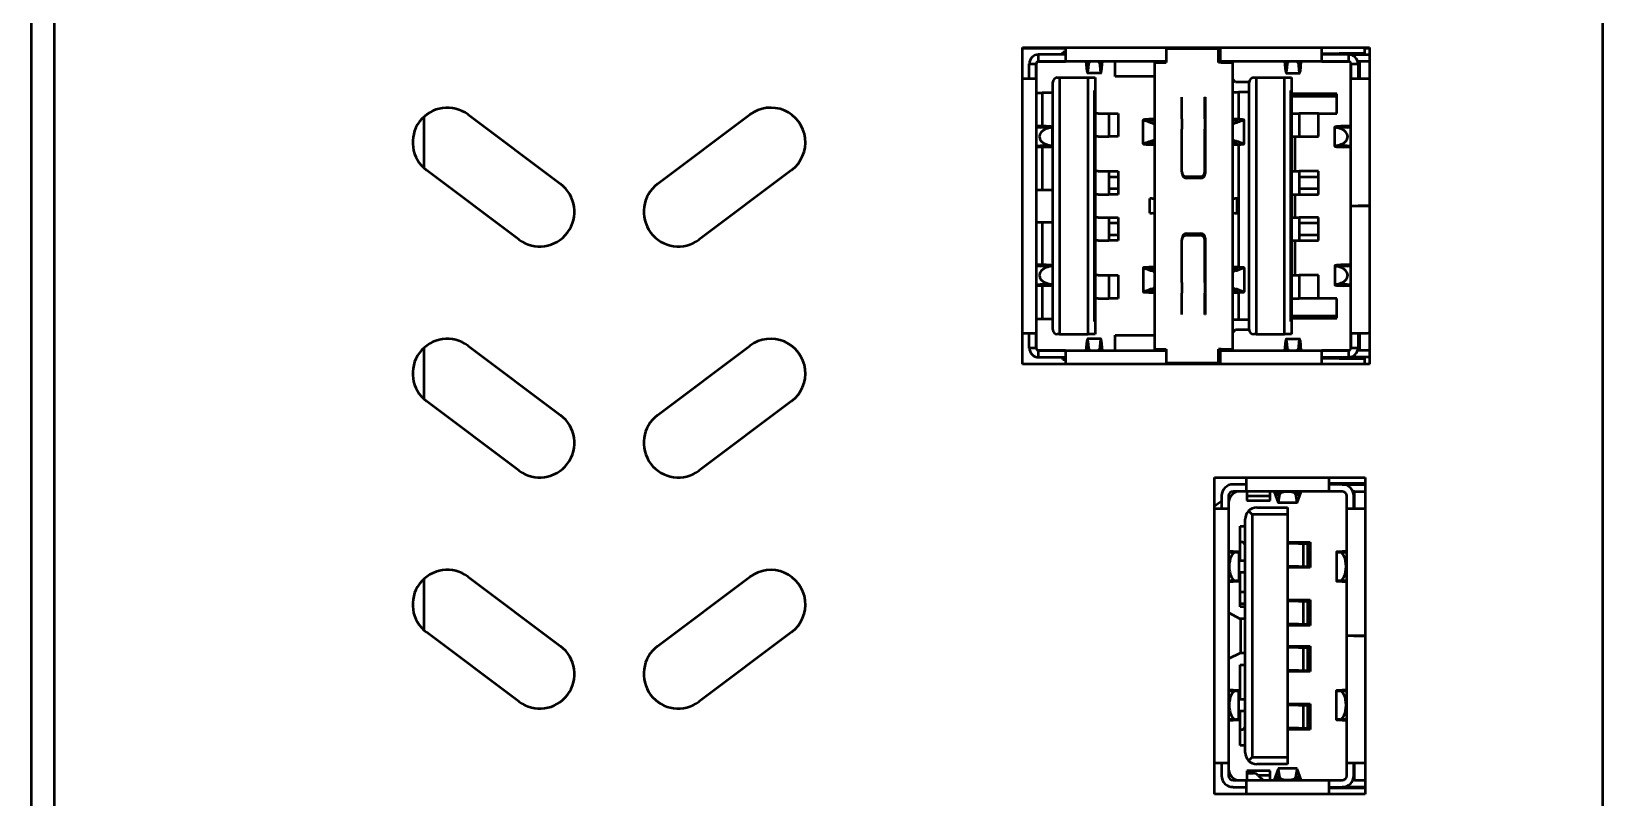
# Model space of a CAD drawing. Header units: millimetres. Extents: x 2117 to 4352, y 853 to 2102.
# Drawn here: x 2571.3 to 2639.3, y 1841.5 to 1874.7 of the extents above; entities that cross this region are included whole.
import ezdxf

# ---------------------------------------------------------------- set-up
doc = ezdxf.new("R2010")
doc.units = ezdxf.units.MM
doc.header["$LTSCALE"] = 1.8
doc.layers.add('외형선(ISO)', color=7, linetype='Continuous', lineweight=50)

msp = doc.modelspace()

# ---------------------------------------------------------------- linework, layer by layer
at = {"layer": '외형선(ISO)'}
for p, q in [((2572.263, 1801.375), (2572.263, 1943.075)), ((2639.263, 1942.075), (2639.263, 1799.875)), ((2571.263, 1829.575), (2571.263, 1912.075)), ((2614.153, 1873.975), (2629.173, 1873.975)), ((2614.153, 1860.275), (2614.153, 1873.975)), ((2614.153, 1873.953), (2616.013, 1873.953)), ((2614.853, 1873.685), (2616.013, 1873.685)), ((2614.853, 1873.376), (2614.853, 1873.685)), ((2616.013, 1873.775), (2615.903, 1873.775)), ((2615.903, 1873.685), (2615.903, 1873.775)), ((2616.013, 1873.975), (2616.013, 1873.685)), ((2616.013, 1873.685), (2616.013, 1873.376)), ((2620.373, 1873.917), (2620.373, 1873.627)), ((2620.373, 1873.627), (2620.373, 1873.327)), ((2620.413, 1873.917), (2620.413, 1873.975)), ((2620.413, 1873.953), (2622.713, 1873.953)), ((2620.413, 1873.937), (2622.633, 1873.937)), ((2622.633, 1873.627), (2622.633, 1873.937)), ((2622.713, 1873.725), (2622.633, 1873.725)), ((2622.633, 1873.685), (2622.713, 1873.685)), ((2622.633, 1873.327), (2622.633, 1873.627)), ((2622.713, 1873.975), (2622.713, 1873.685)), ((2622.713, 1873.685), (2622.713, 1873.376)), ((2627.113, 1873.685), (2627.113, 1873.975)), ((2627.113, 1873.725), (2627.869, 1873.725)), ((2627.113, 1873.376), (2627.113, 1873.685)), ((2627.113, 1873.685), (2628.273, 1873.685)), ((2627.852, 1873.725), (2627.892, 1873.685)), ((2628.011, 1873.725), (2627.869, 1873.725)), ((2628.894, 1873.725), (2628.011, 1873.725)), ((2628.273, 1873.685), (2628.273, 1873.376)), ((2628.273, 1873.675), (2629.173, 1873.675)), ((2628.952, 1873.725), (2628.894, 1873.725)), ((2628.952, 1873.975), (2628.952, 1873.725)), ((2628.952, 1873.953), (2629.173, 1873.953)), ((2628.952, 1873.715), (2628.952, 1873.725)), ((2628.952, 1873.715), (2628.952, 1873.675)), ((2629.173, 1873.975), (2629.173, 1860.275)), ((2614.443, 1873.275), (2614.753, 1873.275)), ((2614.443, 1872.625), (2614.443, 1873.275)), ((2614.753, 1873.275), (2614.753, 1860.975)), ((2614.753, 1872.625), (2614.753, 1873.275)), ((2614.753, 1873.275), (2614.753, 1873.275)), ((2614.853, 1873.376), (2616.013, 1873.376)), ((2614.853, 1873.375), (2614.853, 1873.376)), ((2620.373, 1873.375), (2614.853, 1873.375)), ((2616.958, 1872.944), (2616.916, 1873.374)), ((2616.965, 1873.21), (2616.949, 1873.375)), ((2617.553, 1872.875), (2616.973, 1872.875)), ((2616.993, 1873.375), (2616.981, 1873.226)), ((2617.012, 1873.26), (2616.99, 1872.976)), ((2617.536, 1872.976), (2617.514, 1873.26)), ((2617.545, 1873.226), (2617.533, 1873.375)), ((2617.577, 1873.375), (2617.561, 1873.21)), ((2617.61, 1873.374), (2617.568, 1872.944)), ((2618.173, 1872.724), (2618.173, 1873.375)), ((2619.873, 1872.724), (2618.173, 1872.724)), ((2619.873, 1873.327), (2620.373, 1873.327)), ((2619.873, 1873.327), (2619.873, 1860.927)), ((2622.633, 1873.376), (2622.713, 1873.376)), ((2628.273, 1873.375), (2622.633, 1873.375)), ((2622.753, 1873.327), (2622.633, 1873.327)), ((2622.753, 1873.327), (2623.253, 1873.327)), ((2623.173, 1873.327), (2623.173, 1873.375)), ((2623.253, 1873.327), (2623.253, 1860.927)), ((2625.558, 1872.944), (2625.516, 1873.374)), ((2625.565, 1873.21), (2625.549, 1873.375)), ((2625.573, 1872.875), (2626.153, 1872.875)), ((2625.593, 1873.375), (2625.581, 1873.226)), ((2625.612, 1873.26), (2625.59, 1872.976)), ((2626.136, 1872.976), (2626.114, 1873.26)), ((2626.145, 1873.226), (2626.133, 1873.375)), ((2626.177, 1873.375), (2626.161, 1873.21)), ((2626.21, 1873.374), (2626.168, 1872.944)), ((2627.113, 1873.376), (2628.273, 1873.376)), ((2628.273, 1873.375), (2628.273, 1873.376)), ((2628.373, 1873.275), (2628.373, 1872.625)), ((2628.373, 1873.275), (2628.373, 1873.275)), ((2628.373, 1867.126), (2628.373, 1873.275)), ((2628.373, 1873.275), (2628.683, 1873.275)), ((2628.753, 1873.375), (2628.66, 1873.375)), ((2628.683, 1873.275), (2628.683, 1872.625)), ((2629.173, 1873.375), (2628.753, 1873.375)), ((2628.753, 1872.625), (2628.753, 1873.375)), ((2614.443, 1872.625), (2614.153, 1872.625)), ((2614.753, 1872.625), (2614.443, 1872.625)), ((2615.463, 1861.775), (2615.463, 1872.475)), ((2615.663, 1872.675), (2615.763, 1872.675)), ((2615.763, 1872.675), (2615.763, 1861.575)), ((2615.763, 1872.675), (2617.003, 1872.675)), ((2617.003, 1872.675), (2617.303, 1872.675)), ((2617.003, 1861.575), (2617.003, 1872.675)), ((2617.253, 1872.125), (2617.253, 1862.125)), ((2617.303, 1872.125), (2617.253, 1872.125)), ((2617.303, 1872.675), (2617.303, 1872.125)), ((2617.303, 1872.125), (2617.303, 1862.125)), ((2623.379, 1872.475), (2623.253, 1872.627)), ((2623.253, 1872.05), (2623.503, 1872.05)), ((2623.963, 1872.475), (2623.379, 1872.475)), ((2623.503, 1872.05), (2623.503, 1870.872)), ((2623.963, 1872.05), (2623.503, 1872.05)), ((2623.963, 1861.775), (2623.963, 1872.475)), ((2624.163, 1872.675), (2624.263, 1872.675)), ((2624.263, 1872.675), (2624.263, 1861.575)), ((2624.263, 1872.675), (2625.503, 1872.675)), ((2625.503, 1872.675), (2625.803, 1872.675)), ((2625.503, 1861.575), (2625.503, 1872.675)), ((2625.803, 1872.125), (2625.753, 1872.125)), ((2625.753, 1872.125), (2625.753, 1862.125)), ((2625.803, 1872.675), (2625.803, 1872.125)), ((2625.803, 1872.125), (2625.803, 1862.125)), ((2628.683, 1872.625), (2628.373, 1872.625)), ((2629.073, 1872.625), (2628.683, 1872.625)), ((2614.753, 1872.025), (2615.003, 1872.025)), ((2615.003, 1872.025), (2615.003, 1870.577)), ((2615.463, 1872.025), (2615.003, 1872.025)), ((2621.053, 1871.599), (2621.053, 1871.827)), ((2621.053, 1870.897), (2621.053, 1871.599)), ((2622.053, 1871.827), (2622.063, 1871.827)), ((2622.053, 1871.599), (2622.053, 1871.827)), ((2622.063, 1871.674), (2622.053, 1871.674)), ((2622.053, 1870.897), (2622.053, 1871.599)), ((2622.063, 1871.827), (2622.063, 1868.527)), ((2627.763, 1871.975), (2625.803, 1871.975)), ((2625.803, 1871.875), (2627.763, 1871.875)), ((2626.763, 1871.975), (2626.763, 1871.875)), ((2627.763, 1871.125), (2627.763, 1871.975)), ((2588.263, 1868.757), (2588.263, 1870.993)), ((2590.163, 1871.075), (2594.163, 1868.075)), ((2598.363, 1868.075), (2602.363, 1871.075)), ((2617.435, 1871.125), (2617.303, 1871.125)), ((2617.435, 1871.125), (2617.887, 1871.125)), ((2617.887, 1871.125), (2618.303, 1871.125)), ((2617.887, 1871.125), (2617.887, 1870.125)), ((2618.303, 1871.125), (2618.303, 1870.125)), ((2619.373, 1869.811), (2619.373, 1870.843)), ((2619.867, 1870.88), (2619.723, 1870.876)), ((2619.85, 1870.826), (2619.851, 1870.826)), ((2619.851, 1870.86), (2619.873, 1870.86)), ((2621.053, 1870.897), (2621.053, 1870.44)), ((2622.053, 1870.897), (2622.053, 1870.44)), ((2623.253, 1870.86), (2623.275, 1870.86)), ((2623.402, 1870.876), (2623.259, 1870.88)), ((2623.275, 1870.826), (2623.276, 1870.826)), ((2623.753, 1869.811), (2623.753, 1870.843)), ((2625.82, 1871.125), (2625.803, 1871.125)), ((2625.82, 1871.125), (2626.126, 1871.125)), ((2626.963, 1871.125), (2626.126, 1871.125)), ((2626.126, 1871.125), (2626.126, 1870.125)), ((2626.963, 1871.125), (2627.763, 1871.125)), ((2626.963, 1870.125), (2626.963, 1871.125)), ((2614.957, 1870.56), (2614.753, 1870.564)), ((2615.065, 1870.576), (2614.759, 1870.582)), ((2614.916, 1870.525), (2615.017, 1870.529)), ((2615.455, 1869.707), (2615.455, 1870.543)), ((2617.435, 1870.125), (2617.303, 1870.125)), ((2617.435, 1870.125), (2617.887, 1870.125)), ((2618.303, 1870.125), (2617.887, 1870.125)), ((2621.053, 1868.6), (2621.053, 1870.44)), ((2622.053, 1868.6), (2622.053, 1870.44)), ((2625.82, 1870.125), (2625.803, 1870.125)), ((2625.82, 1870.125), (2626.126, 1870.125)), ((2625.963, 1868.625), (2625.963, 1870.125)), ((2626.126, 1870.125), (2626.963, 1870.125)), ((2627.671, 1869.707), (2627.671, 1870.543)), ((2628.367, 1870.582), (2628.061, 1870.576)), ((2628.108, 1870.529), (2628.21, 1870.525)), ((2628.373, 1870.564), (2628.169, 1870.56)), ((2614.753, 1869.686), (2614.957, 1869.691)), ((2614.759, 1869.668), (2615.065, 1869.675)), ((2615.017, 1869.722), (2614.916, 1869.726)), ((2615.003, 1869.674), (2615.003, 1867.825)), ((2619.723, 1869.778), (2619.867, 1869.774)), ((2619.851, 1869.828), (2619.85, 1869.828)), ((2619.873, 1869.794), (2619.851, 1869.795)), ((2623.275, 1869.795), (2623.253, 1869.794)), ((2623.259, 1869.774), (2623.402, 1869.778)), ((2623.276, 1869.828), (2623.275, 1869.828)), ((2623.503, 1869.782), (2623.503, 1864.472)), ((2628.061, 1869.675), (2628.367, 1869.668)), ((2628.21, 1869.726), (2628.108, 1869.722)), ((2628.169, 1869.691), (2628.373, 1869.686)), ((2592.363, 1865.675), (2588.363, 1868.675)), ((2604.163, 1868.675), (2600.163, 1865.675)), ((2617.435, 1868.625), (2617.303, 1868.625)), ((2617.435, 1868.625), (2617.887, 1868.625)), ((2617.887, 1868.625), (2618.303, 1868.625)), ((2617.887, 1868.625), (2617.887, 1867.625)), ((2618.303, 1868.375), (2617.887, 1868.375)), ((2618.303, 1868.625), (2618.303, 1867.625)), ((2621.063, 1868.527), (2621.063, 1868.538)), ((2621.253, 1868.4), (2621.853, 1868.4)), ((2621.863, 1868.327), (2621.263, 1868.327)), ((2622.051, 1868.574), (2622.063, 1868.574)), ((2625.82, 1868.625), (2625.803, 1868.625)), ((2625.82, 1868.625), (2626.126, 1868.625)), ((2626.963, 1868.625), (2626.126, 1868.625)), ((2626.126, 1868.625), (2626.126, 1867.625)), ((2626.963, 1868.375), (2626.126, 1868.375)), ((2626.963, 1867.625), (2626.963, 1868.625)), ((2614.753, 1867.825), (2614.757, 1867.825)), ((2614.757, 1867.825), (2615.358, 1867.825)), ((2615.358, 1867.825), (2615.463, 1867.825)), ((2617.435, 1867.625), (2617.303, 1867.625)), ((2617.435, 1867.625), (2617.887, 1867.625)), ((2617.887, 1867.875), (2618.303, 1867.875)), ((2618.303, 1867.625), (2617.887, 1867.625)), ((2619.673, 1866.815), (2619.673, 1867.44)), ((2623.453, 1866.815), (2623.453, 1867.44)), ((2625.82, 1867.625), (2625.803, 1867.625)), ((2625.82, 1867.625), (2626.126, 1867.625)), ((2625.963, 1866.625), (2625.963, 1867.625)), ((2626.126, 1867.875), (2626.963, 1867.875)), ((2626.126, 1867.625), (2626.963, 1867.625)), ((2617.435, 1866.625), (2617.303, 1866.625)), ((2617.435, 1866.625), (2617.887, 1866.625)), ((2617.887, 1866.625), (2618.303, 1866.625)), ((2617.887, 1866.625), (2617.887, 1865.625)), ((2618.303, 1866.625), (2618.303, 1865.625)), ((2625.82, 1866.625), (2625.803, 1866.625)), ((2625.82, 1866.625), (2626.126, 1866.625)), ((2626.963, 1866.625), (2626.126, 1866.625)), ((2626.126, 1866.625), (2626.126, 1865.625)), ((2626.963, 1865.625), (2626.963, 1866.625)), ((2628.373, 1867.126), (2628.683, 1867.126)), ((2628.373, 1867.124), (2628.683, 1867.124)), ((2628.373, 1860.975), (2628.373, 1867.124)), ((2628.683, 1867.126), (2629.173, 1867.126)), ((2629.173, 1867.124), (2628.683, 1867.124)), ((2628.753, 1867.124), (2628.753, 1867.126)), ((2614.753, 1866.425), (2614.757, 1866.425)), ((2614.757, 1866.425), (2615.358, 1866.425)), ((2615.003, 1866.425), (2615.003, 1864.577)), ((2615.358, 1866.425), (2615.463, 1866.425)), ((2618.303, 1866.375), (2617.887, 1866.375)), ((2621.263, 1865.927), (2621.863, 1865.927)), ((2626.963, 1866.375), (2626.126, 1866.375)), ((2617.435, 1865.625), (2617.303, 1865.625)), ((2617.435, 1865.625), (2617.887, 1865.625)), ((2617.887, 1865.875), (2618.303, 1865.875)), ((2618.303, 1865.625), (2617.887, 1865.625)), ((2621.053, 1863.814), (2621.053, 1865.654)), ((2621.063, 1865.716), (2621.063, 1865.727)), ((2621.253, 1865.854), (2621.853, 1865.854)), ((2622.052, 1865.677), (2622.063, 1865.677)), ((2622.053, 1863.814), (2622.053, 1865.654)), ((2622.063, 1865.727), (2622.063, 1862.427)), ((2625.82, 1865.625), (2625.803, 1865.625)), ((2625.82, 1865.625), (2626.126, 1865.625)), ((2625.963, 1864.125), (2625.963, 1865.625)), ((2626.126, 1865.875), (2626.963, 1865.875)), ((2626.126, 1865.625), (2626.963, 1865.625)), ((2614.957, 1864.56), (2614.753, 1864.564)), ((2615.065, 1864.576), (2614.759, 1864.582)), ((2628.367, 1864.582), (2628.061, 1864.576)), ((2628.373, 1864.564), (2628.169, 1864.56)), ((2614.916, 1864.525), (2615.017, 1864.529)), ((2615.455, 1864.543), (2615.455, 1863.707)), ((2617.435, 1864.125), (2617.303, 1864.125)), ((2617.435, 1864.125), (2617.887, 1864.125)), ((2617.887, 1864.125), (2618.303, 1864.125)), ((2617.887, 1864.125), (2617.887, 1863.125)), ((2618.303, 1864.125), (2618.303, 1863.125)), ((2619.373, 1864.443), (2619.373, 1863.411)), ((2619.867, 1864.48), (2619.723, 1864.476)), ((2619.85, 1864.426), (2619.851, 1864.426)), ((2619.851, 1864.46), (2619.873, 1864.46)), ((2623.253, 1864.46), (2623.275, 1864.46)), ((2623.402, 1864.476), (2623.259, 1864.48)), ((2623.275, 1864.426), (2623.276, 1864.426)), ((2623.753, 1864.443), (2623.753, 1863.411)), ((2625.82, 1864.125), (2625.803, 1864.125)), ((2625.82, 1864.125), (2626.126, 1864.125)), ((2626.963, 1864.125), (2626.126, 1864.125)), ((2626.126, 1864.125), (2626.126, 1863.125)), ((2626.963, 1863.125), (2626.963, 1864.125)), ((2627.671, 1864.543), (2627.671, 1863.707)), ((2628.108, 1864.529), (2628.21, 1864.525)), ((2614.753, 1863.686), (2614.957, 1863.691)), ((2614.759, 1863.668), (2615.065, 1863.675)), ((2615.017, 1863.722), (2614.916, 1863.726)), ((2615.003, 1863.674), (2615.003, 1862.225)), ((2619.723, 1863.378), (2619.867, 1863.374)), ((2619.851, 1863.428), (2619.85, 1863.428)), ((2619.873, 1863.394), (2619.851, 1863.395)), ((2621.053, 1863.814), (2621.053, 1863.357)), ((2621.053, 1862.656), (2621.053, 1863.357)), ((2622.053, 1863.814), (2622.053, 1863.357)), ((2622.053, 1862.656), (2622.053, 1863.357)), ((2623.275, 1863.395), (2623.253, 1863.394)), ((2623.259, 1863.374), (2623.402, 1863.378)), ((2623.276, 1863.428), (2623.275, 1863.428)), ((2623.503, 1863.382), (2623.503, 1862.2)), ((2628.061, 1863.675), (2628.367, 1863.668)), ((2628.21, 1863.726), (2628.108, 1863.722)), ((2628.169, 1863.691), (2628.373, 1863.686)), ((2617.435, 1863.125), (2617.303, 1863.125)), ((2617.435, 1863.125), (2617.887, 1863.125)), ((2618.303, 1863.125), (2617.887, 1863.125)), ((2621.053, 1862.427), (2621.053, 1862.656)), ((2622.053, 1862.427), (2622.053, 1862.656)), ((2622.063, 1862.577), (2622.053, 1862.577)), ((2625.82, 1863.125), (2625.803, 1863.125)), ((2625.82, 1863.125), (2626.126, 1863.125)), ((2626.963, 1863.125), (2626.126, 1863.125)), ((2627.763, 1863.125), (2626.963, 1863.125)), ((2627.763, 1862.275), (2627.763, 1863.125)), ((2615.003, 1862.225), (2614.753, 1862.225)), ((2615.463, 1862.225), (2615.003, 1862.225)), ((2617.253, 1862.125), (2617.303, 1862.125)), ((2617.303, 1862.125), (2617.303, 1861.575)), ((2622.063, 1862.427), (2622.053, 1862.427)), ((2623.503, 1862.2), (2623.253, 1862.2)), ((2623.963, 1862.2), (2623.503, 1862.2)), ((2625.753, 1862.125), (2625.803, 1862.125)), ((2625.803, 1862.375), (2627.763, 1862.375)), ((2625.803, 1862.275), (2627.763, 1862.275)), ((2625.803, 1862.125), (2625.803, 1861.575)), ((2626.763, 1862.275), (2626.763, 1862.375)), ((2614.153, 1861.625), (2614.443, 1861.625)), ((2614.443, 1860.975), (2614.443, 1861.625)), ((2614.443, 1861.625), (2614.753, 1861.625)), ((2614.753, 1860.975), (2614.753, 1861.625)), ((2615.763, 1861.575), (2615.663, 1861.575)), ((2615.763, 1861.575), (2617.003, 1861.575)), ((2616.916, 1860.876), (2616.958, 1861.306)), ((2617.553, 1861.375), (2616.973, 1861.375)), ((2616.99, 1861.275), (2617.012, 1860.991)), ((2617.303, 1861.575), (2617.003, 1861.575)), ((2617.514, 1860.991), (2617.536, 1861.275)), ((2617.568, 1861.306), (2617.61, 1860.876)), ((2618.173, 1861.527), (2619.873, 1861.527)), ((2618.173, 1860.875), (2618.173, 1861.527)), ((2623.253, 1861.623), (2623.38, 1861.775)), ((2623.38, 1861.775), (2623.963, 1861.775)), ((2624.263, 1861.575), (2624.163, 1861.575)), ((2624.263, 1861.575), (2625.503, 1861.575)), ((2625.803, 1861.575), (2625.503, 1861.575)), ((2625.516, 1860.876), (2625.558, 1861.306)), ((2625.573, 1861.375), (2626.153, 1861.375)), ((2625.59, 1861.275), (2625.612, 1860.991)), ((2626.114, 1860.991), (2626.136, 1861.275)), ((2626.168, 1861.306), (2626.21, 1860.876)), ((2628.373, 1861.625), (2628.683, 1861.625)), ((2628.373, 1861.625), (2628.373, 1860.975)), ((2628.683, 1861.625), (2629.073, 1861.625)), ((2628.683, 1861.625), (2628.683, 1860.975)), ((2628.753, 1860.875), (2628.753, 1861.625)), ((2588.263, 1858.757), (2588.263, 1860.993)), ((2590.163, 1861.075), (2594.163, 1858.075)), ((2598.363, 1858.075), (2602.363, 1861.075)), ((2614.753, 1860.975), (2614.443, 1860.975)), ((2614.753, 1860.975), (2614.753, 1860.975)), ((2614.853, 1860.565), (2614.853, 1860.875)), ((2614.853, 1860.875), (2614.853, 1860.875)), ((2614.853, 1860.875), (2620.373, 1860.875)), ((2616.013, 1860.875), (2614.853, 1860.875)), ((2616.013, 1860.565), (2614.853, 1860.565)), ((2615.903, 1860.475), (2615.903, 1860.565)), ((2616.013, 1860.875), (2616.013, 1860.565)), ((2616.013, 1860.565), (2616.013, 1860.275)), ((2616.949, 1860.875), (2616.965, 1861.04)), ((2616.981, 1861.024), (2616.993, 1860.875)), ((2617.533, 1860.875), (2617.545, 1861.024)), ((2617.561, 1861.04), (2617.577, 1860.875)), ((2619.873, 1860.927), (2620.373, 1860.927)), ((2620.373, 1860.927), (2620.373, 1860.627)), ((2620.373, 1860.627), (2620.373, 1860.337)), ((2622.753, 1860.927), (2622.633, 1860.927)), ((2622.633, 1860.627), (2622.633, 1860.927)), ((2622.633, 1860.875), (2628.273, 1860.875)), ((2622.713, 1860.875), (2622.633, 1860.875)), ((2622.633, 1860.317), (2622.633, 1860.627)), ((2622.713, 1860.565), (2622.633, 1860.565)), ((2622.633, 1860.525), (2622.713, 1860.525)), ((2622.713, 1860.875), (2622.713, 1860.565)), ((2622.713, 1860.565), (2622.713, 1860.275)), ((2622.753, 1860.927), (2623.253, 1860.927)), ((2623.173, 1860.875), (2623.173, 1860.927)), ((2625.549, 1860.875), (2625.565, 1861.04)), ((2625.581, 1861.024), (2625.593, 1860.875)), ((2626.133, 1860.875), (2626.145, 1861.024)), ((2626.161, 1861.04), (2626.177, 1860.875)), ((2628.273, 1860.875), (2627.113, 1860.875)), ((2627.113, 1860.565), (2627.113, 1860.875)), ((2628.273, 1860.565), (2627.113, 1860.565)), ((2627.113, 1860.275), (2627.113, 1860.565)), ((2627.869, 1860.525), (2627.113, 1860.525)), ((2627.852, 1860.525), (2627.892, 1860.565)), ((2627.869, 1860.525), (2628.011, 1860.525)), ((2628.011, 1860.525), (2628.894, 1860.525)), ((2628.273, 1860.875), (2628.273, 1860.875)), ((2628.273, 1860.875), (2628.273, 1860.565)), ((2629.173, 1860.575), (2628.273, 1860.575)), ((2628.683, 1860.975), (2628.373, 1860.975)), ((2628.373, 1860.975), (2628.373, 1860.975)), ((2628.753, 1860.875), (2628.66, 1860.875)), ((2629.173, 1860.875), (2628.753, 1860.875)), ((2628.894, 1860.525), (2628.952, 1860.525)), ((2628.952, 1860.575), (2628.952, 1860.535)), ((2628.952, 1860.535), (2628.952, 1860.525)), ((2628.952, 1860.525), (2628.952, 1860.275)), ((2629.173, 1860.275), (2614.153, 1860.275)), ((2615.903, 1860.475), (2616.013, 1860.475)), ((2620.413, 1860.275), (2620.413, 1860.337)), ((2622.633, 1860.317), (2620.413, 1860.317)), ((2621.763, 1860.275), (2621.763, 1860.317)), ((2592.363, 1855.675), (2588.363, 1858.675)), ((2604.163, 1858.675), (2600.163, 1855.675)), ((2622.473, 1855.375), (2628.993, 1855.375)), ((2622.473, 1841.675), (2622.473, 1855.375)), ((2623.833, 1855.075), (2623.273, 1855.075)), ((2623.833, 1855.375), (2623.833, 1855.085)), ((2623.833, 1855.085), (2623.833, 1854.775)), ((2627.433, 1855.085), (2627.433, 1855.375)), ((2627.433, 1855.125), (2628.993, 1855.125)), ((2627.433, 1854.775), (2627.433, 1855.085)), ((2627.993, 1855.075), (2627.433, 1855.075)), ((2627.993, 1855.075), (2628.993, 1855.075)), ((2628.047, 1855.125), (2627.997, 1855.075)), ((2628.747, 1855.125), (2628.797, 1855.075)), ((2628.993, 1855.375), (2628.993, 1841.675)), ((2622.773, 1854.575), (2622.773, 1854.025)), ((2623.073, 1854.575), (2623.073, 1854.025)), ((2623.073, 1854.575), (2623.083, 1854.575)), ((2623.083, 1854.575), (2623.173, 1854.575)), ((2623.833, 1854.775), (2623.273, 1854.775)), ((2627.433, 1854.775), (2623.833, 1854.775)), ((2623.873, 1854.775), (2623.873, 1854.375)), ((2623.873, 1854.575), (2624.873, 1854.575)), ((2623.873, 1854.375), (2624.873, 1854.375)), ((2624.873, 1854.375), (2624.873, 1854.775)), ((2625.045, 1854.759), (2625.045, 1854.775)), ((2625.045, 1854.759), (2625.216, 1854.282)), ((2625.148, 1854.775), (2625.218, 1854.58)), ((2625.233, 1854.605), (2625.26, 1854.775)), ((2625.238, 1854.319), (2625.291, 1854.658)), ((2625.974, 1854.658), (2626.028, 1854.319)), ((2626.006, 1854.775), (2626.033, 1854.605)), ((2626.048, 1854.58), (2626.118, 1854.775)), ((2626.05, 1854.282), (2626.221, 1854.759)), ((2626.221, 1854.775), (2626.221, 1854.759)), ((2627.993, 1854.775), (2627.433, 1854.775)), ((2628.193, 1854.025), (2628.193, 1854.575)), ((2628.523, 1854.775), (2628.451, 1854.775)), ((2628.493, 1854.025), (2628.493, 1854.575)), ((2628.523, 1854.775), (2628.993, 1854.775)), ((2628.523, 1854.025), (2628.523, 1854.775)), ((2622.763, 1854.025), (2622.473, 1854.025)), ((2623.073, 1854.025), (2622.763, 1854.025)), ((2623.073, 1854.025), (2623.073, 1843.025)), ((2624.093, 1853.775), (2623.939, 1853.929)), ((2625.633, 1853.775), (2624.093, 1853.775)), ((2624.093, 1853.775), (2624.093, 1843.275)), ((2624.293, 1854.075), (2625.633, 1854.075)), ((2626.043, 1854.273), (2625.223, 1854.273)), ((2625.633, 1854.075), (2625.633, 1853.775)), ((2625.633, 1853.775), (2625.633, 1843.275)), ((2628.503, 1854.025), (2628.193, 1854.025)), ((2628.193, 1848.526), (2628.193, 1854.025)), ((2628.993, 1854.025), (2628.503, 1854.025)), ((2623.573, 1851.775), (2623.573, 1853.275)), ((2623.573, 1853.275), (2623.793, 1853.275)), ((2623.793, 1843.475), (2623.793, 1853.575)), ((2623.673, 1852.575), (2623.573, 1852.575)), ((2623.773, 1852.475), (2623.773, 1851.775)), ((2625.633, 1852.575), (2626.613, 1852.575)), ((2626.096, 1852.525), (2625.633, 1852.525)), ((2626.096, 1852.525), (2626.313, 1852.525)), ((2626.313, 1852.575), (2626.313, 1852.525)), ((2626.313, 1852.525), (2626.513, 1852.525)), ((2626.313, 1851.525), (2626.313, 1852.525)), ((2626.513, 1852.575), (2626.513, 1852.525)), ((2626.613, 1852.525), (2626.513, 1852.525)), ((2626.513, 1851.525), (2626.513, 1852.525)), ((2626.613, 1852.575), (2626.613, 1851.475)), ((2623.186, 1852.161), (2623.073, 1852.169)), ((2623.073, 1852.143), (2623.178, 1852.15)), ((2623.464, 1852.164), (2623.088, 1852.19)), ((2623.376, 1852.142), (2623.451, 1852.146)), ((2623.523, 1852.155), (2623.523, 1850.895)), ((2623.793, 1851.775), (2623.573, 1851.775)), ((2627.743, 1852.155), (2627.743, 1850.895)), ((2628.178, 1852.19), (2627.802, 1852.164)), ((2627.815, 1852.146), (2627.89, 1852.142)), ((2628.193, 1852.169), (2628.08, 1852.161)), ((2628.088, 1852.15), (2628.193, 1852.143)), ((2588.263, 1848.757), (2588.263, 1850.993)), ((2590.163, 1851.075), (2594.163, 1848.075)), ((2598.363, 1848.075), (2602.363, 1851.075)), ((2623.573, 1849.775), (2623.573, 1851.275)), ((2623.573, 1851.275), (2623.793, 1851.275)), ((2623.773, 1851.275), (2623.773, 1849.775)), ((2626.096, 1851.525), (2625.633, 1851.525)), ((2626.613, 1851.475), (2625.633, 1851.475)), ((2626.096, 1851.525), (2626.313, 1851.525)), ((2626.313, 1851.525), (2626.313, 1851.475)), ((2626.313, 1851.525), (2626.513, 1851.525)), ((2626.513, 1851.525), (2626.513, 1851.475)), ((2626.613, 1851.525), (2626.513, 1851.525)), ((2623.178, 1850.901), (2623.073, 1850.907)), ((2623.073, 1850.882), (2623.186, 1850.89)), ((2623.088, 1850.861), (2623.464, 1850.887)), ((2623.451, 1850.904), (2623.376, 1850.909)), ((2623.573, 1850.434), (2623.773, 1850.434)), ((2627.802, 1850.887), (2628.178, 1850.861)), ((2627.89, 1850.909), (2627.815, 1850.904)), ((2628.08, 1850.89), (2628.193, 1850.882)), ((2628.193, 1850.907), (2628.088, 1850.901)), ((2623.573, 1849.922), (2623.773, 1849.922)), ((2623.793, 1849.775), (2623.573, 1849.775)), ((2625.633, 1850.075), (2626.613, 1850.075)), ((2626.096, 1850.025), (2625.633, 1850.025)), ((2626.096, 1850.025), (2626.313, 1850.025)), ((2626.313, 1850.075), (2626.313, 1850.025)), ((2626.313, 1850.025), (2626.513, 1850.025)), ((2626.313, 1849.025), (2626.313, 1850.025)), ((2626.513, 1850.075), (2626.513, 1850.025)), ((2626.613, 1850.025), (2626.513, 1850.025)), ((2626.513, 1849.025), (2626.513, 1850.025)), ((2626.613, 1850.075), (2626.613, 1848.975)), ((2623.585, 1849.241), (2623.085, 1849.512)), ((2623.573, 1849.248), (2623.573, 1849.275)), ((2623.573, 1849.275), (2623.793, 1849.275)), ((2623.589, 1849.237), (2623.589, 1847.794)), ((2623.773, 1849.275), (2623.773, 1847.775)), ((2626.096, 1849.025), (2625.633, 1849.025)), ((2626.613, 1848.975), (2625.633, 1848.975)), ((2626.096, 1849.025), (2626.313, 1849.025)), ((2626.313, 1849.025), (2626.513, 1849.025)), ((2626.313, 1849.025), (2626.313, 1848.975)), ((2626.613, 1849.025), (2626.513, 1849.025)), ((2626.513, 1849.025), (2626.513, 1848.975)), ((2592.363, 1845.675), (2588.363, 1848.675)), ((2604.163, 1848.675), (2600.163, 1845.675)), ((2628.503, 1848.526), (2628.193, 1848.526)), ((2628.193, 1843.025), (2628.193, 1848.524)), ((2628.503, 1848.524), (2628.193, 1848.524)), ((2628.273, 1848.524), (2628.273, 1848.526)), ((2628.503, 1848.526), (2628.993, 1848.526)), ((2628.993, 1848.524), (2628.503, 1848.524)), ((2623.085, 1847.538), (2623.585, 1847.79)), ((2623.573, 1847.775), (2623.573, 1847.784)), ((2623.793, 1847.775), (2623.573, 1847.775)), ((2625.633, 1848.075), (2626.613, 1848.075)), ((2626.096, 1848.025), (2625.633, 1848.025)), ((2626.096, 1848.025), (2626.313, 1848.025)), ((2626.313, 1848.075), (2626.313, 1848.025)), ((2626.313, 1848.025), (2626.513, 1848.025)), ((2626.313, 1847.025), (2626.313, 1848.025)), ((2626.513, 1848.075), (2626.513, 1848.025)), ((2626.613, 1848.025), (2626.513, 1848.025)), ((2626.513, 1847.025), (2626.513, 1848.025)), ((2626.613, 1848.075), (2626.613, 1846.975)), ((2623.573, 1845.775), (2623.573, 1847.275)), ((2623.573, 1847.275), (2623.793, 1847.275)), ((2623.773, 1847.275), (2623.773, 1845.775)), ((2626.096, 1847.025), (2625.633, 1847.025)), ((2626.613, 1846.975), (2625.633, 1846.975)), ((2626.096, 1847.025), (2626.313, 1847.025)), ((2626.313, 1847.025), (2626.513, 1847.025)), ((2626.313, 1847.025), (2626.313, 1846.975)), ((2626.613, 1847.025), (2626.513, 1847.025)), ((2626.513, 1847.025), (2626.513, 1846.975)), ((2623.186, 1846.161), (2623.073, 1846.169)), ((2623.073, 1846.143), (2623.178, 1846.15)), ((2623.464, 1846.164), (2623.088, 1846.19)), ((2623.376, 1846.142), (2623.451, 1846.146)), ((2623.523, 1844.895), (2623.523, 1846.155)), ((2623.793, 1845.775), (2623.573, 1845.775)), ((2625.633, 1845.575), (2626.613, 1845.575)), ((2626.096, 1845.525), (2625.633, 1845.525)), ((2626.096, 1845.525), (2626.313, 1845.525)), ((2626.313, 1845.575), (2626.313, 1845.525)), ((2626.313, 1845.525), (2626.513, 1845.525)), ((2626.313, 1844.525), (2626.313, 1845.525)), ((2626.513, 1845.575), (2626.513, 1845.525)), ((2626.613, 1845.525), (2626.513, 1845.525)), ((2626.513, 1844.525), (2626.513, 1845.525)), ((2626.613, 1845.575), (2626.613, 1844.475)), ((2627.743, 1844.895), (2627.743, 1846.155)), ((2628.178, 1846.19), (2627.802, 1846.164)), ((2627.815, 1846.146), (2627.89, 1846.142)), ((2628.193, 1846.169), (2628.08, 1846.161)), ((2628.088, 1846.15), (2628.193, 1846.143)), ((2623.178, 1844.901), (2623.073, 1844.907)), ((2623.073, 1844.882), (2623.186, 1844.89)), ((2623.088, 1844.861), (2623.464, 1844.887)), ((2623.451, 1844.904), (2623.376, 1844.909)), ((2623.573, 1843.775), (2623.573, 1845.275)), ((2623.573, 1845.275), (2623.793, 1845.275)), ((2623.773, 1845.275), (2623.773, 1844.575)), ((2627.802, 1844.887), (2628.178, 1844.861)), ((2627.89, 1844.909), (2627.815, 1844.904)), ((2628.08, 1844.89), (2628.193, 1844.882)), ((2628.193, 1844.907), (2628.088, 1844.901)), ((2623.573, 1844.475), (2623.673, 1844.475)), ((2626.096, 1844.525), (2625.633, 1844.525)), ((2626.613, 1844.475), (2625.633, 1844.475)), ((2626.096, 1844.525), (2626.313, 1844.525)), ((2626.313, 1844.525), (2626.313, 1844.475)), ((2626.313, 1844.525), (2626.513, 1844.525)), ((2626.513, 1844.525), (2626.513, 1844.475)), ((2626.613, 1844.525), (2626.513, 1844.525)), ((2623.793, 1843.775), (2623.573, 1843.775)), ((2622.473, 1843.025), (2622.763, 1843.025)), ((2622.763, 1843.025), (2623.073, 1843.025)), ((2622.773, 1843.025), (2622.773, 1842.475)), ((2623.073, 1843.025), (2623.073, 1842.475)), ((2623.939, 1843.122), (2624.093, 1843.275)), ((2624.093, 1843.275), (2625.633, 1843.275)), ((2625.633, 1842.975), (2624.293, 1842.975)), ((2625.633, 1843.275), (2625.633, 1842.975)), ((2628.193, 1842.475), (2628.193, 1843.025)), ((2628.193, 1843.025), (2628.503, 1843.025)), ((2628.493, 1842.475), (2628.493, 1843.025)), ((2628.503, 1843.025), (2628.993, 1843.025)), ((2628.523, 1842.275), (2628.523, 1843.025)), ((2623.073, 1842.475), (2623.083, 1842.475)), ((2623.173, 1842.475), (2623.083, 1842.475)), ((2623.273, 1842.275), (2623.833, 1842.275)), ((2623.481, 1842.284), (2623.473, 1842.275)), ((2623.833, 1842.275), (2627.433, 1842.275)), ((2623.833, 1842.275), (2623.833, 1841.965)), ((2623.873, 1842.675), (2623.873, 1842.275)), ((2624.873, 1842.675), (2623.873, 1842.675)), ((2623.897, 1842.575), (2624.149, 1842.575)), ((2624.361, 1842.487), (2624.573, 1842.275)), ((2624.873, 1842.475), (2624.373, 1842.475)), ((2624.873, 1842.275), (2624.873, 1842.675)), ((2625.216, 1842.768), (2625.045, 1842.292)), ((2625.218, 1842.471), (2625.148, 1842.275)), ((2626.043, 1842.778), (2625.223, 1842.778)), ((2625.26, 1842.275), (2625.233, 1842.445)), ((2625.291, 1842.393), (2625.238, 1842.731)), ((2626.028, 1842.731), (2625.974, 1842.393)), ((2626.033, 1842.445), (2626.006, 1842.275)), ((2626.118, 1842.275), (2626.048, 1842.471)), ((2626.221, 1842.292), (2626.05, 1842.768)), ((2627.433, 1842.275), (2627.993, 1842.275)), ((2627.433, 1841.965), (2627.433, 1842.275)), ((2628.523, 1842.275), (2628.451, 1842.275)), ((2628.523, 1842.275), (2628.993, 1842.275)), ((2628.993, 1841.675), (2622.473, 1841.675)), ((2623.181, 1841.984), (2623.173, 1841.975)), ((2623.273, 1841.975), (2623.173, 1841.975)), ((2623.273, 1841.975), (2623.833, 1841.975)), ((2623.833, 1841.965), (2623.833, 1841.675)), ((2627.433, 1841.975), (2627.993, 1841.975)), ((2627.433, 1841.675), (2627.433, 1841.965)), ((2628.993, 1841.925), (2627.433, 1841.925)), ((2628.993, 1841.975), (2627.993, 1841.975)), ((2628.047, 1841.925), (2627.997, 1841.975)), ((2628.747, 1841.925), (2628.797, 1841.975))]:
    msp.add_line(p, q, dxfattribs=at)
for centre, radius, start, end in [((2614.853, 1873.275), 0.4, 90, 180), ((2628.273, 1873.275), 0.4, 0, 90), ((2614.853, 1873.275), 0.1, 90, 180), ((2628.273, 1873.275), 0.1, 0, 90), ((2615.663, 1872.475), 0.2, 90, 180), ((2624.163, 1872.475), 0.2, 90, 180), ((2629.073, 1872.425), 0.2, 60, 90), ((2589.263, 1869.875), 1.5, 53.1301, 233.1301), ((2603.263, 1869.875), 1.5, 306.8699, 126.8699), ((2593.263, 1866.875), 1.5, 233.1301, 53.1301), ((2599.263, 1866.875), 1.5, 126.8699, 306.8699), ((2621.253, 1868.6), 0.2, 180, 270), ((2621.263, 1868.527), 0.2, 180, 270), ((2621.853, 1868.6), 0.2, 270, 0), ((2621.863, 1868.527), 0.2, 270, 0), ((2621.263, 1865.727), 0.2, 90, 180), ((2621.863, 1865.727), 0.2, 0, 90), ((2621.253, 1865.654), 0.2, 90, 180), ((2621.853, 1865.654), 0.2, 0, 90), ((2589.263, 1859.875), 1.5, 53.1301, 233.1301), ((2603.263, 1859.875), 1.5, 306.8699, 126.8699), ((2615.663, 1861.775), 0.2, 180, 270), ((2624.163, 1861.775), 0.2, 180, 270), ((2629.073, 1861.825), 0.2, 270, 300), ((2614.853, 1860.975), 0.4, 180, 270), ((2614.853, 1860.975), 0.1, 180, 270), ((2628.273, 1860.975), 0.4, 270, 0), ((2628.273, 1860.975), 0.1, 270, 0), ((2593.263, 1856.875), 1.5, 233.1301, 53.1301), ((2599.263, 1856.875), 1.5, 126.8699, 306.8699), ((2623.273, 1854.575), 0.5, 90, 180), ((2627.993, 1854.575), 0.5, 0, 90), ((2623.573, 1854.275), 0.5, 90, 180), ((2623.273, 1854.575), 0.2, 90, 180), ((2627.993, 1854.575), 0.2, 0, 90), ((2623.514, 1853.034), 1.5, 119.63019, 133.97942), ((2624.293, 1853.575), 0.5, 135, 180), ((2624.293, 1853.575), 0.5, 90, 135), ((2623.673, 1852.475), 0.1, 0, 90), ((2589.263, 1849.875), 1.5, 53.1301, 233.1301), ((2603.263, 1849.875), 1.5, 306.8699, 126.8699), ((2593.263, 1846.875), 1.5, 233.1301, 53.1301), ((2599.263, 1846.875), 1.5, 126.8699, 306.8699), ((2623.673, 1844.575), 0.1, 270, 0), ((2624.293, 1843.475), 0.5, 180, 225), ((2624.293, 1843.475), 0.5, 225, 270), ((2623.273, 1842.475), 0.5, 180, 270), ((2623.573, 1842.775), 0.5, 180, 270), ((2623.273, 1842.475), 0.2, 180, 270), ((2623.897, 1842.275), 0.3, 90, 94.63916), ((2624.149, 1842.275), 0.3, 45, 90), ((2627.993, 1842.475), 0.5, 270, 0), ((2627.993, 1842.475), 0.2, 270, 0)]:
    msp.add_arc(centre, radius, start, end, dxfattribs=at)
for centre, major_axis, ratio, start_param, end_param in [((2616.916, 1873.365), (0, 0.01), 0.051034, 5.803001, 6.283185), ((2616.973, 1873.485), (0, 0.61), 0.051034, 2.661408, 3.722864), ((2616.973, 1873.485), (0, 0.31), 0.051034, 2.661408, 3.722864), ((2617.263, 1873.251), (0.252, 0), 0.656987, 2.291073, 3.090603), ((2617.263, 1873.251), (0.252, 0), 0.656987, 0.050989, 0.85052), ((2617.553, 1873.485), (0, 0.61), 0.051034, 2.560321, 3.621777), ((2617.553, 1873.485), (0, 0.31), 0.051034, 2.560321, 3.621777), ((2617.61, 1873.365), (0, 0.01), 0.051034, 0, 0.480184), ((2625.516, 1873.365), (0, -0.01), 0.051034, 2.661408, 3.141593), ((2625.573, 1873.485), (0, -0.61), 0.051034, 5.803001, 6.864457), ((2625.573, 1873.485), (0, -0.31), 0.051034, 5.803001, 6.864457), ((2625.863, 1873.251), (0.252, 0), 0.656987, 2.291073, 3.090603), ((2625.863, 1873.251), (0.252, 0), 0.656987, 0.050989, 0.85052), ((2626.153, 1873.485), (0, -0.61), 0.051034, 5.701914, 6.76337), ((2626.153, 1873.485), (0, -0.31), 0.051034, 5.701914, 6.76337), ((2626.21, 1873.365), (0, -0.01), 0.051034, 3.141593, 3.621777), ((2619.983, 1870.843), (0.61, 0), 0.059774, 2.010142, 3.61879), ((2619.983, 1870.843), (0.31, 0), 0.059774, 2.010142, 4.270083), ((2619.081, 1870.327), (-1.064, 0), 0.469982, 3.873415, 4.064545), ((2619.787, 1870.327), (-1.064, 0), 0.469982, 4.631304, 4.651901), ((2619.863, 1870.881), (0.01, 0), 0.059774, 5.151735, 6.283185), ((2623.263, 1870.881), (0.01, 0), 0.059774, 3.141593, 4.273043), ((2623.339, 1870.327), (1.064, 0), 0.469982, 1.631284, 1.651882), ((2624.044, 1870.327), (1.064, 0), 0.469982, 2.218641, 2.40977), ((2623.143, 1870.843), (0.31, 0), 0.059774, 5.154695, 7.414636), ((2623.143, 1870.843), (0.61, 0), 0.059774, 5.805988, 7.414636), ((2614.763, 1870.583), (-0.01, 0), 0.056964, 0, 1.201074), ((2614.95, 1870.125), (0.597, 0), 0.670365, 1.627699, 1.906713), ((2615.488, 1870.125), (0.597, 0), 0.670365, 2.105193, 4.177993), ((2614.845, 1870.543), (-0.31, 0), 0.056964, 2.161355, 4.342666), ((2614.845, 1870.543), (-0.61, 0), 0.056964, 2.578338, 4.342666), ((2628.281, 1870.543), (-0.61, 0), 0.056964, 5.082112, 6.84644), ((2627.637, 1870.125), (-0.597, 0), 0.670365, 2.105193, 4.177993), ((2628.281, 1870.543), (-0.31, 0), 0.056964, 5.082112, 7.263423), ((2628.176, 1870.125), (-0.597, 0), 0.670365, 4.376472, 4.655487), ((2628.363, 1870.583), (-0.01, 0), 0.056964, 1.940519, 3.141593), ((2614.95, 1870.125), (0.597, 0), 0.670365, 4.376472, 4.655487), ((2614.763, 1869.668), (-0.01, 0), 0.056964, 5.082112, 6.283185), ((2614.845, 1869.707), (-0.31, 0), 0.056964, 1.940519, 4.12183), ((2614.845, 1869.707), (-0.61, 0), 0.056964, 1.940519, 3.704847), ((2619.983, 1869.811), (0.61, 0), 0.059774, 2.664395, 4.273043), ((2619.983, 1869.811), (0.31, 0), 0.059774, 2.013102, 4.273043), ((2619.081, 1870.327), (-1.064, 0), 0.469982, 2.218641, 2.40977), ((2619.787, 1870.327), (-1.064, 0), 0.469982, 1.631284, 1.651882), ((2619.863, 1869.774), (0.01, 0), 0.059774, 0, 1.13145), ((2624.044, 1870.327), (1.064, 0), 0.469982, 3.873415, 4.064545), ((2623.339, 1870.327), (1.064, 0), 0.469982, 4.631304, 4.651901), ((2623.263, 1869.774), (0.01, 0), 0.059774, 2.010142, 3.141593), ((2623.143, 1869.811), (0.31, 0), 0.059774, 5.151735, 7.411676), ((2623.143, 1869.811), (0.61, 0), 0.059774, 5.151735, 6.760383), ((2628.281, 1869.707), (-0.61, 0), 0.056964, 5.71993, 7.484259), ((2628.281, 1869.707), (-0.31, 0), 0.056964, 5.302948, 7.484259), ((2628.176, 1870.125), (-0.597, 0), 0.670365, 1.627699, 1.906713), ((2628.363, 1869.668), (-0.01, 0), 0.056964, 3.141593, 4.342666), ((2619.983, 1867.44), (-0.31, 0), 0.001826, 5.456637, 6.283185), ((2619.563, 1867.465), (-0.31, 0), 0.111375, 2.315045, 3.141593), ((2623.563, 1867.465), (-0.31, 0), 0.111375, 0, 0.826548), ((2623.143, 1867.44), (0.31, 0), 0.001826, 0, 0.826548), ((2619.983, 1866.815), (-0.31, 0), 0.001826, 0, 0.826548), ((2619.563, 1866.789), (-0.31, 0), 0.111375, 3.141593, 3.96814), ((2623.563, 1866.789), (-0.31, 0), 0.111375, 5.456638, 6.283185), ((2623.143, 1866.815), (0.31, 0), 0.001826, 5.456637, 6.283185), ((2614.763, 1864.583), (0.01, 0), 0.056964, 3.141593, 4.342666), ((2614.845, 1864.543), (0.61, 0), 0.056964, 5.71993, 7.484259), ((2628.281, 1864.543), (0.61, 0), 0.056964, 1.940519, 3.704847), ((2628.363, 1864.583), (0.01, 0), 0.056964, 5.082112, 6.283185), ((2614.95, 1864.125), (0.597, 0), 0.670365, 1.627699, 1.906713), ((2615.488, 1864.125), (0.597, 0), 0.670365, 2.105193, 4.177993), ((2614.845, 1864.543), (0.31, 0), 0.056964, 5.302948, 7.484259), ((2619.983, 1864.443), (-0.61, 0), 0.059774, 5.151735, 6.760383), ((2619.983, 1864.443), (-0.31, 0), 0.059774, 5.151735, 7.411676), ((2619.081, 1863.927), (-1.064, 0), 0.469982, 3.873415, 4.064545), ((2619.787, 1863.927), (-1.064, 0), 0.469982, 4.631304, 4.651901), ((2619.863, 1864.481), (-0.01, 0), 0.059774, 2.010142, 3.141593), ((2623.263, 1864.481), (-0.01, 0), 0.059774, 0, 1.13145), ((2623.339, 1863.927), (1.064, 0), 0.469982, 1.631284, 1.651882), ((2624.044, 1863.927), (1.064, 0), 0.469982, 2.218641, 2.40977), ((2623.143, 1864.443), (-0.31, 0), 0.059774, 2.013102, 4.273043), ((2623.143, 1864.443), (-0.61, 0), 0.059774, 2.664395, 4.273043), ((2627.637, 1864.125), (-0.597, 0), 0.670365, 2.105193, 4.177993), ((2628.281, 1864.543), (0.31, 0), 0.056964, 1.940519, 4.12183), ((2628.176, 1864.125), (-0.597, 0), 0.670365, 4.376472, 4.655487), ((2614.95, 1864.125), (0.597, 0), 0.670365, 4.376472, 4.655487), ((2614.763, 1863.668), (0.01, 0), 0.056964, 1.940519, 3.141593), ((2614.845, 1863.707), (0.31, 0), 0.056964, 5.082112, 7.263423), ((2614.845, 1863.707), (0.61, 0), 0.056964, 5.082112, 6.84644), ((2619.983, 1863.411), (-0.61, 0), 0.059774, 5.805988, 7.414636), ((2619.983, 1863.411), (-0.31, 0), 0.059774, 5.154695, 7.414636), ((2619.081, 1863.927), (-1.064, 0), 0.469982, 2.218641, 2.40977), ((2619.787, 1863.927), (-1.064, 0), 0.469982, 1.631284, 1.651882), ((2619.863, 1863.374), (-0.01, 0), 0.059774, 3.141593, 4.273043), ((2624.044, 1863.927), (1.064, 0), 0.469982, 3.873415, 4.064545), ((2623.339, 1863.927), (1.064, 0), 0.469982, 4.631304, 4.651901), ((2623.263, 1863.374), (-0.01, 0), 0.059774, 5.151735, 6.283185), ((2623.143, 1863.411), (-0.31, 0), 0.059774, 2.010142, 4.270083), ((2623.143, 1863.411), (-0.61, 0), 0.059774, 2.010142, 3.61879), ((2628.281, 1863.707), (0.61, 0), 0.056964, 2.578338, 4.342666), ((2628.281, 1863.707), (0.31, 0), 0.056964, 2.161355, 4.342666), ((2628.176, 1864.125), (-0.597, 0), 0.670365, 1.627699, 1.906713), ((2628.363, 1863.668), (0.01, 0), 0.056964, 0, 1.201074), ((2616.973, 1860.765), (0, 0.61), 0.051034, 5.701914, 6.76337), ((2617.553, 1860.765), (0, 0.61), 0.051034, 5.803001, 6.864457), ((2625.573, 1860.765), (0, -0.61), 0.051034, 2.560321, 3.621777), ((2626.153, 1860.765), (0, -0.61), 0.051034, 2.661408, 3.722864), ((2616.916, 1860.885), (0, 0.01), 0.051034, 3.141593, 3.621777), ((2616.973, 1860.765), (0, 0.31), 0.051034, 5.701914, 6.76337), ((2617.263, 1861), (-0.252, 0), 0.656987, 0.050989, 0.85052), ((2617.263, 1861), (-0.252, 0), 0.656987, 2.291073, 3.090603), ((2617.553, 1860.765), (0, 0.31), 0.051034, 5.803001, 6.864457), ((2617.61, 1860.885), (0, 0.01), 0.051034, 2.661408, 3.141593), ((2625.516, 1860.885), (0, -0.01), 0.051034, 0, 0.480184), ((2625.573, 1860.765), (0, -0.31), 0.051034, 2.560321, 3.621777), ((2625.863, 1861), (-0.252, 0), 0.656987, 0.050989, 0.85052), ((2625.863, 1861), (-0.252, 0), 0.656987, 2.291073, 3.090603), ((2626.153, 1860.765), (0, -0.31), 0.051034, 2.661408, 3.722864), ((2626.21, 1860.885), (0, -0.01), 0.051034, 5.803001, 6.283185), ((2625.034, 1853.07), (-0.002, 1.706), 0.05856, 6.165723, 6.230712), ((2625.223, 1855.273), (0, 0.7), 0.049937, 3.003485, 3.447633), ((2625.633, 1854.653), (-0.342, 0), 0.315967, 3.191488, 6.23329), ((2626.043, 1855.273), (0, 0.7), 0.049937, 2.835553, 3.279701), ((2626.233, 1853.07), (0, 1.706), 0.058646, 0.05242, 0.1174), ((2625.223, 1855.273), (0, 1), 0.049937, 3.003485, 3.447633), ((2626.043, 1855.273), (0, 1), 0.049937, 2.835553, 3.279701), ((2623.273, 1852.192), (0.2, 0), 0.027846, 3.141593, 3.526877), ((2623.384, 1851.525), (0, 0.617), 0.456061, 0.027839, 3.113754), ((2622.723, 1852.155), (0.5, 0), 0.027846, 5.855302, 6.66847), ((2622.723, 1852.155), (0.8, 0), 0.027846, 5.855302, 6.66847), ((2628.543, 1852.155), (0.8, 0), 0.027846, 2.756308, 3.569476), ((2627.882, 1851.525), (0, -0.617), 0.456061, 0.027839, 3.113754), ((2628.543, 1852.155), (0.5, 0), 0.027846, 2.756308, 3.569476), ((2627.993, 1852.192), (0.2, 0), 0.027846, 5.897901, 6.283185), ((2623.273, 1850.859), (0.2, 0), 0.027846, 2.756308, 3.141593), ((2622.723, 1850.895), (0.5, 0), 0.027846, 5.897901, 6.711068), ((2622.723, 1850.895), (0.8, 0), 0.027846, 5.897901, 6.711068), ((2628.543, 1850.895), (0.8, 0), 0.027846, 2.71371, 3.526877), ((2628.543, 1850.895), (0.5, 0), 0.027846, 2.71371, 3.526877), ((2627.993, 1850.859), (0.2, 0), 0.027846, 0, 0.385284), ((2624.773, 1849.525), (1.7, 0), 0.065355, 3.141593, 3.261676), ((2622.979, 1849.237), (0.61, 0), 0.065355, 0, 0.120083), ((2622.979, 1847.794), (0.61, 0), 0.06084, 6.163102, 6.283185), ((2624.773, 1847.525), (1.7, 0), 0.06084, 3.021509, 3.141593), ((2623.273, 1846.192), (-0.2, 0), 0.027846, 0, 0.385284), ((2623.384, 1845.525), (0, 0.617), 0.456061, 0.027839, 3.113754), ((2622.723, 1846.155), (-0.5, 0), 0.027846, 2.71371, 3.526877), ((2622.723, 1846.155), (-0.8, 0), 0.027846, 2.71371, 3.526877), ((2628.543, 1846.155), (-0.8, 0), 0.027846, 5.897901, 6.711068), ((2627.882, 1845.525), (0, -0.617), 0.456061, 0.027839, 3.113754), ((2628.543, 1846.155), (-0.5, 0), 0.027846, 5.897901, 6.711068), ((2627.993, 1846.192), (-0.2, 0), 0.027846, 2.756308, 3.141593), ((2623.273, 1844.859), (-0.2, 0), 0.027846, 5.897901, 6.283185), ((2622.723, 1844.895), (-0.5, 0), 0.027846, 2.756308, 3.569476), ((2622.723, 1844.895), (-0.8, 0), 0.027846, 2.756308, 3.569476), ((2628.543, 1844.895), (-0.8, 0), 0.027846, 5.855302, 6.66847), ((2628.543, 1844.895), (-0.5, 0), 0.027846, 5.855302, 6.66847), ((2627.993, 1844.859), (-0.2, 0), 0.027846, 3.141593, 3.526877), ((2625.033, 1843.975), (0, 1.7), 0.049937, 3.141593, 3.279701), ((2625.223, 1841.778), (0, 1), 0.049937, 5.977145, 6.421293), ((2625.223, 1841.778), (0, 0.7), 0.049937, 5.977145, 6.421293), ((2625.633, 1842.398), (0.342, 0), 0.315967, 3.191488, 6.23329), ((2626.043, 1841.778), (0, 1), 0.049937, 6.145077, 6.589225), ((2626.043, 1841.778), (0, 0.7), 0.049937, 6.145077, 6.589225), ((2626.233, 1843.975), (0, 1.7), 0.049937, 3.003485, 3.141593)]:
    msp.add_ellipse(centre, major_axis=major_axis, ratio=ratio, start_param=start_param, end_param=end_param, dxfattribs=at)
for points, knots in [([(2619.441, 1870.826), (2619.45, 1870.825), (2619.46, 1870.823), (2619.527, 1870.806), (2619.603, 1870.771), (2619.702, 1870.734), (2619.712, 1870.73), (2619.723, 1870.726)], [-0.50998977, -0.50998977, -0.50998977, -0.50998977, -0.50417612, -0.50417612, -0.4730242, -0.4730242, -0.46927278, -0.46927278, -0.46927278, -0.46927278]), ([(2623.402, 1870.726), (2623.411, 1870.729), (2623.42, 1870.732), (2623.516, 1870.768), (2623.592, 1870.803), (2623.661, 1870.822), (2623.673, 1870.825), (2623.685, 1870.826)], [0.32093293, 0.32093293, 0.32093293, 0.32093293, 0.32405149, 0.32405149, 0.35449419, 0.35449419, 0.36149432, 0.36149432, 0.36149432, 0.36149432]), ([(2615.184, 1870.47), (2615.231, 1870.488), (2615.273, 1870.504), (2615.327, 1870.519), (2615.345, 1870.523), (2615.361, 1870.525)], [-0.34125844, -0.34125844, -0.34125844, -0.34125844, -0.32420443, -0.32420443, -0.31580446, -0.31580446, -0.31580446, -0.31580446]), ([(2627.765, 1870.525), (2627.781, 1870.523), (2627.799, 1870.519), (2627.853, 1870.504), (2627.895, 1870.488), (2627.941, 1870.47)], [-0.43990447, -0.43990447, -0.43990447, -0.43990447, -0.4315045, -0.4315045, -0.41445049, -0.41445049, -0.41445049, -0.41445049]), ([(2615.361, 1869.726), (2615.345, 1869.728), (2615.327, 1869.731), (2615.273, 1869.746), (2615.231, 1869.763), (2615.184, 1869.781)], [-0.18800149, -0.18800149, -0.18800149, -0.18800149, -0.17960152, -0.17960152, -0.16254751, -0.16254751, -0.16254751, -0.16254751]), ([(2619.723, 1869.928), (2619.712, 1869.925), (2619.702, 1869.921), (2619.603, 1869.883), (2619.527, 1869.848), (2619.46, 1869.831), (2619.45, 1869.829), (2619.441, 1869.828)], [-0.11989026, -0.11989026, -0.11989026, -0.11989026, -0.11613884, -0.11613884, -0.08498692, -0.08498692, -0.07917326, -0.07917326, -0.07917326, -0.07917326]), ([(2623.685, 1869.828), (2623.675, 1869.829), (2623.665, 1869.831), (2623.599, 1869.848), (2623.523, 1869.883), (2623.424, 1869.921), (2623.413, 1869.925), (2623.402, 1869.928)], [-0.21540825, -0.21540825, -0.21540825, -0.21540825, -0.2095946, -0.2095946, -0.17844268, -0.17844268, -0.17469126, -0.17469126, -0.17469126, -0.17469126]), ([(2627.941, 1869.781), (2627.895, 1869.763), (2627.853, 1869.746), (2627.799, 1869.731), (2627.781, 1869.728), (2627.765, 1869.726)], [-0.08935546, -0.08935546, -0.08935546, -0.08935546, -0.07230145, -0.07230145, -0.06390148, -0.06390148, -0.06390148, -0.06390148]), ([(2615.184, 1864.47), (2615.231, 1864.488), (2615.273, 1864.504), (2615.327, 1864.519), (2615.345, 1864.523), (2615.361, 1864.525)], [-0.08935546, -0.08935546, -0.08935546, -0.08935546, -0.07230145, -0.07230145, -0.06390148, -0.06390148, -0.06390148, -0.06390148]), ([(2619.441, 1864.426), (2619.45, 1864.425), (2619.46, 1864.423), (2619.527, 1864.406), (2619.603, 1864.371), (2619.702, 1864.334), (2619.712, 1864.33), (2619.723, 1864.326)], [-0.21540825, -0.21540825, -0.21540825, -0.21540825, -0.2095946, -0.2095946, -0.17844268, -0.17844268, -0.17469126, -0.17469126, -0.17469126, -0.17469126]), ([(2623.402, 1864.326), (2623.413, 1864.33), (2623.424, 1864.334), (2623.523, 1864.371), (2623.599, 1864.406), (2623.665, 1864.423), (2623.675, 1864.425), (2623.685, 1864.426)], [-0.11989026, -0.11989026, -0.11989026, -0.11989026, -0.11613884, -0.11613884, -0.08498692, -0.08498692, -0.07917326, -0.07917326, -0.07917326, -0.07917326]), ([(2627.765, 1864.525), (2627.781, 1864.523), (2627.799, 1864.519), (2627.853, 1864.504), (2627.895, 1864.488), (2627.941, 1864.47)], [-0.18800149, -0.18800149, -0.18800149, -0.18800149, -0.17960152, -0.17960152, -0.16254751, -0.16254751, -0.16254751, -0.16254751]), ([(2615.361, 1863.726), (2615.345, 1863.728), (2615.327, 1863.731), (2615.273, 1863.746), (2615.231, 1863.763), (2615.184, 1863.781)], [-0.43990447, -0.43990447, -0.43990447, -0.43990447, -0.4315045, -0.4315045, -0.41445049, -0.41445049, -0.41445049, -0.41445049]), ([(2619.723, 1863.528), (2619.714, 1863.525), (2619.705, 1863.522), (2619.61, 1863.486), (2619.534, 1863.451), (2619.465, 1863.432), (2619.452, 1863.429), (2619.441, 1863.428)], [0.32093293, 0.32093293, 0.32093293, 0.32093293, 0.32405149, 0.32405149, 0.35449419, 0.35449419, 0.36149432, 0.36149432, 0.36149432, 0.36149432]), ([(2623.685, 1863.428), (2623.675, 1863.429), (2623.665, 1863.431), (2623.599, 1863.448), (2623.523, 1863.483), (2623.424, 1863.521), (2623.413, 1863.525), (2623.402, 1863.528)], [-0.50998977, -0.50998977, -0.50998977, -0.50998977, -0.50417612, -0.50417612, -0.4730242, -0.4730242, -0.46927278, -0.46927278, -0.46927278, -0.46927278]), ([(2627.941, 1863.781), (2627.895, 1863.763), (2627.853, 1863.746), (2627.799, 1863.731), (2627.781, 1863.728), (2627.765, 1863.726)], [-0.34125844, -0.34125844, -0.34125844, -0.34125844, -0.32420443, -0.32420443, -0.31580446, -0.31580446, -0.31580446, -0.31580446]), ([(2625.038, 1854.773), (2625.038, 1854.773), (2625.036, 1854.774), (2625.034, 1854.774), (2625.031, 1854.774), (2625.027, 1854.775), (2625.023, 1854.775), (2625.018, 1854.775), (2625.013, 1854.775), (2625.007, 1854.775), (2624.998, 1854.775), (2624.987, 1854.775), (2624.975, 1854.775), (2624.969, 1854.775), (2624.963, 1854.775), (2624.957, 1854.775), (2624.951, 1854.775), (2624.945, 1854.775), (2624.938, 1854.775)], [0.055381, 0.055381, 0.055381, 0.055381, 0.301109, 0.301109, 0.301109, 0.548933, 0.548933, 0.548933, 0.800019, 0.800019, 0.800019, 1.181965, 1.181965, 1.181965, 1.376018, 1.376018, 1.376018, 1.570796, 1.570796, 1.570796, 1.570796]), ([(2626.327, 1854.775), (2626.319, 1854.775), (2626.311, 1854.775), (2626.303, 1854.775), (2626.294, 1854.775), (2626.287, 1854.775), (2626.279, 1854.775), (2626.272, 1854.775), (2626.265, 1854.775), (2626.259, 1854.775), (2626.25, 1854.775), (2626.242, 1854.775), (2626.237, 1854.774), (2626.234, 1854.774), (2626.232, 1854.774), (2626.231, 1854.774), (2626.229, 1854.774), (2626.228, 1854.773), (2626.228, 1854.773)], [1.570796, 1.570796, 1.570796, 1.570796, 1.830108, 1.830108, 1.830108, 2.087722, 2.087722, 2.087722, 2.342371, 2.342371, 2.342371, 2.716447, 2.716447, 2.716447, 2.901814, 2.901814, 2.901814, 3.08621, 3.08621, 3.08621, 3.08621])]:
    msp.add_open_spline(points, degree=3, knots=knots, dxfattribs=at)

doc.saveas('drawing.dxf')
